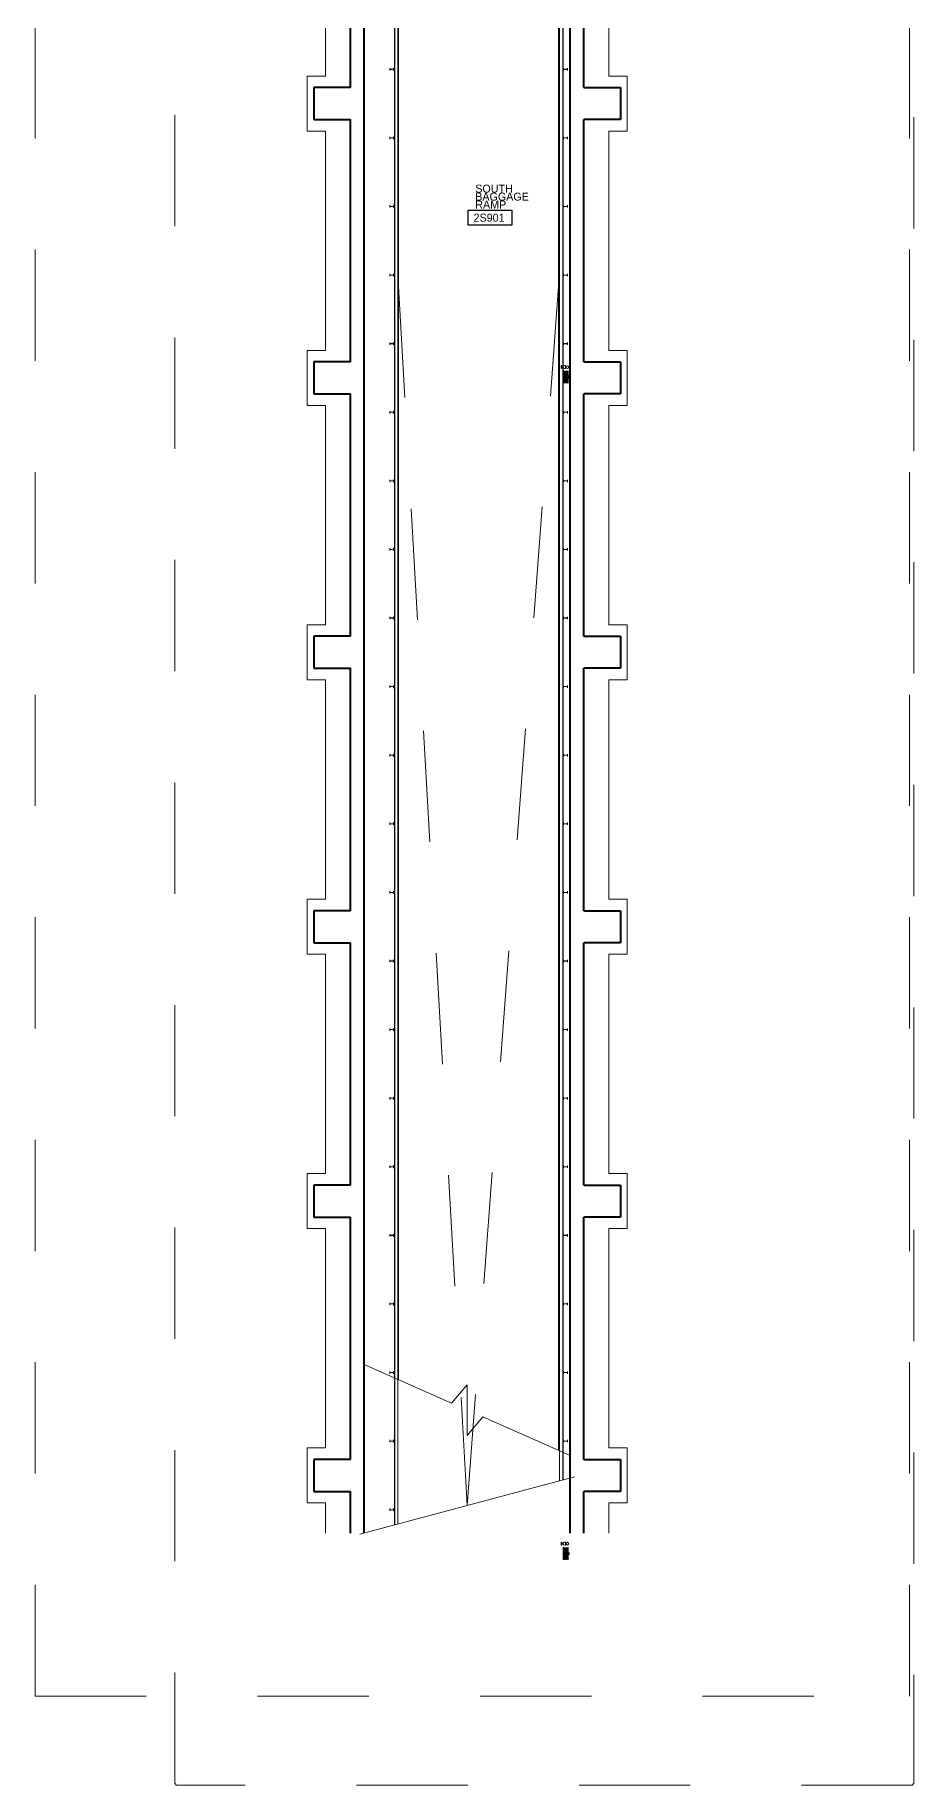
# Model space of a CAD drawing. Header units: metres. Extents: x 1807 to 3745, y 842 to 1968.
# Drawn here: x 3365.1 to 3403.5, y 1078.5 to 1155 of the extents above; entities that cross this region are included whole.
import ezdxf
from ezdxf.enums import TextEntityAlignment as Align

# ---------------------------------------------------------------- set-up
doc = ezdxf.new("R2010")
doc.units = ezdxf.units.M
doc.header["$MEASUREMENT"] = 0
doc.linetypes.add('DGN1', pattern=[7.299439, 0, -7.299439])
doc.linetypes.add('DGN2', pattern=[9.732586, 4.866293, -4.866293])
for name, color, linetype, lineweight in [('Level 1', 7, 'Continuous', 0), ('Level 31', 7, 'Continuous', 0), ('Level 33', 7, 'Continuous', 0), ('TRIRIGA DOOR BOX', 7, 'Continuous', 0)]:
    doc.layers.add(name, color=color, linetype=linetype, lineweight=lineweight)
doc.styles.add('Style-CHAR_FAST_FONT', font='CHAR_FAST_FONT.shx', dxfattribs={"height": 0.2})

msp = doc.modelspace()

# ---------------------------------------------------------------- linework, layer by layer
at = {"layer": 'Level 1', "color": 7, "linetype": 'DGN2', "lineweight": 13}
for p, q in [((3365.1, 1082.35), (3365.1, 1307.259)), ((3403.345, 1082.35), (3403.345, 1258.53)), ((3365.1, 1082.35), (3403.345, 1082.35))]:
    msp.add_line(p, q, dxfattribs=at)
at = {"layer": 'Level 1', "color": 7, "linetype": 'DGN2', "lineweight": 0}
for p, q in [((3371.21, 1078.51), (3371.21, 1301.234)), ((3403.54, 1258.46), (3403.54, 1078.51)), ((3381, 1144), (3384, 1090.684)), ((3384, 1090.684), (3388, 1144)), ((3371.26, 1078.51), (3371.21, 1078.51)), ((3371.26, 1078.46), (3371.26, 1078.51)), ((3403.49, 1078.46), (3371.26, 1078.46)), ((3403.54, 1078.51), (3403.49, 1078.51)), ((3403.49, 1078.51), (3403.49, 1078.46))]:
    msp.add_line(p, q, dxfattribs=at)
at = {"layer": 'Level 1', "color": 7, "linetype": 'Continuous', "lineweight": 40}
for p, q in [((3379.5, 1089.479), (3379.5, 1188.975)), ((3388.5, 1089.479), (3388.5, 1188.975)), ((3378.9, 1152.7), (3378.9, 1163.3)), ((3389.1, 1152.7), (3389.1, 1163.3)), ((3378.9, 1152.7), (3377.3, 1152.7)), ((3377.3, 1152.7), (3377.3, 1151.3)), ((3389.1, 1152.7), (3390.7, 1152.7)), ((3390.7, 1152.7), (3390.7, 1151.3)), ((3377.3, 1151.3), (3378.9, 1151.3)), ((3378.9, 1140.7), (3378.9, 1151.3)), ((3390.7, 1151.3), (3389.1, 1151.3)), ((3389.1, 1140.7), (3389.1, 1151.3)), ((3378.9, 1140.7), (3377.3, 1140.7)), ((3377.3, 1140.7), (3377.3, 1139.3)), ((3389.1, 1140.7), (3390.7, 1140.7)), ((3390.7, 1140.7), (3390.7, 1139.3)), ((3377.3, 1139.3), (3378.9, 1139.3)), ((3378.9, 1128.7), (3378.9, 1139.3)), ((3390.7, 1139.3), (3389.1, 1139.3)), ((3389.1, 1128.7), (3389.1, 1139.3)), ((3378.9, 1128.7), (3377.3, 1128.7)), ((3377.3, 1128.7), (3377.3, 1127.3)), ((3389.1, 1128.7), (3390.7, 1128.7)), ((3390.7, 1128.7), (3390.7, 1127.3)), ((3377.3, 1127.3), (3378.9, 1127.3)), ((3378.9, 1116.7), (3378.9, 1127.3)), ((3390.7, 1127.3), (3389.1, 1127.3)), ((3389.1, 1116.7), (3389.1, 1127.3)), ((3378.9, 1116.7), (3377.3, 1116.7)), ((3377.3, 1116.7), (3377.3, 1115.3)), ((3389.1, 1116.7), (3390.7, 1116.7)), ((3390.7, 1116.7), (3390.7, 1115.3)), ((3377.3, 1115.3), (3378.9, 1115.3)), ((3378.9, 1104.7), (3378.9, 1115.3)), ((3390.7, 1115.3), (3389.1, 1115.3)), ((3389.1, 1104.7), (3389.1, 1115.3)), ((3378.9, 1104.7), (3377.3, 1104.7)), ((3377.3, 1104.7), (3377.3, 1103.3)), ((3389.1, 1104.7), (3390.7, 1104.7)), ((3390.7, 1104.7), (3390.7, 1103.3)), ((3377.3, 1103.3), (3378.9, 1103.3)), ((3378.9, 1092.7), (3378.9, 1103.3)), ((3390.7, 1103.3), (3389.1, 1103.3)), ((3389.1, 1092.7), (3389.1, 1103.3)), ((3378.9, 1092.7), (3377.3, 1092.7)), ((3377.3, 1092.7), (3377.3, 1091.3)), ((3389.1, 1092.7), (3390.7, 1092.7)), ((3390.7, 1092.7), (3390.7, 1091.3)), ((3377.3, 1091.3), (3378.9, 1091.3)), ((3378.9, 1089.479), (3378.9, 1091.3)), ((3390.7, 1091.3), (3389.1, 1091.3)), ((3389.1, 1089.479), (3389.1, 1091.3))]:
    msp.add_line(p, q, dxfattribs=at)
at = {"layer": 'Level 1', "color": 7, "linetype": 'Continuous', "lineweight": 0}
for p, q in [((3381, 1188.975), (3381, 1096.188)), ((3388, 1188.975), (3388, 1093.091)), ((3380.965, 1187.25), (3380.965, 1089.871)), ((3388.035, 1187.25), (3388.035, 1091.766)), ((3388.103, 1140.544), (3388.123, 1140.544)), ((3388.103, 1140.409), (3388.103, 1140.544)), ((3388.123, 1140.544), (3388.123, 1140.409)), ((3388.123, 1140.484), (3388.158, 1140.484)), ((3388.123, 1140.469), (3388.123, 1140.484)), ((3388.158, 1140.469), (3388.123, 1140.469)), ((3388.158, 1140.488), (3388.158, 1140.484)), ((3388.158, 1140.484), (3388.158, 1140.469)), ((3388.158, 1140.469), (3388.158, 1140.465)), ((3388.178, 1140.499), (3388.19, 1140.499)), ((3388.178, 1140.487), (3388.19, 1140.487)), ((3388.178, 1140.466), (3388.19, 1140.466)), ((3388.19, 1140.454), (3388.181, 1140.454)), ((3388.19, 1140.524), (3388.2, 1140.524)), ((3388.19, 1140.429), (3388.19, 1140.524)), ((3388.19, 1140.499), (3388.19, 1140.454)), ((3388.2, 1140.524), (3388.2, 1140.429)), ((3388.315, 1140.524), (3388.3, 1140.524)), ((3388.3, 1140.495), (3388.315, 1140.495)), ((3388.3, 1140.458), (3388.315, 1140.458)), ((3388.315, 1140.523), (3388.315, 1140.524)), ((3388.334, 1140.515), (3388.318, 1140.515)), ((3388.123, 1140.409), (3388.103, 1140.409)), ((3388.2, 1140.429), (3388.19, 1140.429)), ((3388.211, 1139.797), (3388.211, 1140.287)), ((3388.23, 1139.797), (3388.23, 1140.287)), ((3388.248, 1139.797), (3388.248, 1140.287)), ((3388.267, 1139.797), (3388.267, 1140.287)), ((3388.285, 1139.797), (3388.285, 1140.287)), ((3388.3, 1140.429), (3388.315, 1140.429)), ((3388.304, 1139.797), (3388.304, 1140.287)), ((3388.318, 1140.438), (3388.334, 1140.438)), ((3388.322, 1139.8), (3388.322, 1140.287)), ((3388.322, 1139.8), (3388.322, 1140.287)), ((3388.341, 1139.797), (3388.341, 1140.287)), ((3388.359, 1139.797), (3388.359, 1140.287)), ((3388.378, 1139.797), (3388.378, 1140.287)), ((3388.397, 1139.797), (3388.397, 1140.287)), ((3379.5, 1096.852), (3383.311, 1095.166)), ((3384, 1095.968), (3383.311, 1095.166)), ((3384, 1093.753), (3384, 1095.968)), ((3384.689, 1094.556), (3384, 1093.753)), ((3384.689, 1094.556), (3388.5, 1092.87)), ((3379.3, 1089.425), (3388.7, 1091.944)), ((3388.103, 1089.083), (3388.123, 1089.083)), ((3388.103, 1088.948), (3388.103, 1089.083)), ((3388.123, 1088.948), (3388.103, 1088.948)), ((3388.123, 1089.083), (3388.123, 1088.948)), ((3388.123, 1089.023), (3388.158, 1089.023)), ((3388.123, 1089.008), (3388.123, 1089.023)), ((3388.158, 1089.008), (3388.123, 1089.008)), ((3388.158, 1089.027), (3388.158, 1089.023)), ((3388.158, 1089.023), (3388.158, 1089.008)), ((3388.158, 1089.008), (3388.158, 1089.003)), ((3388.178, 1089.038), (3388.19, 1089.038)), ((3388.178, 1089.026), (3388.19, 1089.026)), ((3388.178, 1089.005), (3388.19, 1089.005)), ((3388.19, 1088.993), (3388.181, 1088.993)), ((3388.19, 1089.063), (3388.2, 1089.063)), ((3388.19, 1088.968), (3388.19, 1089.063)), ((3388.19, 1089.038), (3388.19, 1088.993)), ((3388.2, 1088.968), (3388.19, 1088.968)), ((3388.2, 1089.063), (3388.2, 1088.968)), ((3388.211, 1088.336), (3388.211, 1088.826)), ((3388.23, 1088.336), (3388.23, 1088.826)), ((3388.248, 1088.336), (3388.248, 1088.826)), ((3388.267, 1088.336), (3388.267, 1088.826)), ((3388.285, 1088.336), (3388.285, 1088.826)), ((3388.315, 1089.063), (3388.3, 1089.063)), ((3388.3, 1089.034), (3388.315, 1089.034)), ((3388.3, 1088.997), (3388.315, 1088.997)), ((3388.3, 1088.968), (3388.315, 1088.968)), ((3388.304, 1088.336), (3388.304, 1088.826)), ((3388.315, 1089.062), (3388.315, 1089.063)), ((3388.334, 1089.054), (3388.318, 1089.054)), ((3388.318, 1088.977), (3388.334, 1088.977)), ((3388.322, 1088.339), (3388.322, 1088.826)), ((3388.322, 1088.339), (3388.322, 1088.826)), ((3388.341, 1088.336), (3388.341, 1088.826)), ((3388.359, 1088.336), (3388.359, 1088.826)), ((3388.378, 1088.336), (3388.378, 1088.826)), ((3388.397, 1088.336), (3388.397, 1088.826))]:
    msp.add_line(p, q, dxfattribs=at)
at = {"layer": 'Level 1', "color": 7, "linetype": 'Continuous', "lineweight": 30}
for p, q in [((3380.815, 1187.6), (3380.815, 1089.831)), ((3388.185, 1187.6), (3388.185, 1091.806)), ((3388.421, 1139.992), (3388.421, 1140.094)), ((3388.421, 1140.094), (3388.45, 1140.094)), ((3388.45, 1139.992), (3388.421, 1139.992)), ((3388.45, 1140.094), (3388.45, 1139.992)), ((3388.421, 1088.53), (3388.421, 1088.633)), ((3388.421, 1088.633), (3388.45, 1088.633)), ((3388.45, 1088.53), (3388.421, 1088.53)), ((3388.45, 1088.633), (3388.45, 1088.53))]:
    msp.add_line(p, q, dxfattribs=at)
at = {"layer": 'Level 1', "color": 7, "linetype": 'Continuous', "lineweight": 13}
for p, q in [((3377.8, 1162.8), (3377.8, 1153.2)), ((3390.2, 1162.8), (3390.2, 1153.2)), ((3380.611, 1153.449), (3380.611, 1153.551)), ((3380.611, 1153.551), (3380.619, 1153.551)), ((3380.619, 1153.551), (3380.619, 1153.51)), ((3380.619, 1153.49), (3380.619, 1153.449)), ((3380.627, 1153.502), (3380.773, 1153.502)), ((3380.773, 1153.498), (3380.627, 1153.498)), ((3380.781, 1153.51), (3380.781, 1153.551)), ((3380.781, 1153.551), (3380.789, 1153.551)), ((3380.781, 1153.449), (3380.781, 1153.49)), ((3380.789, 1153.551), (3380.789, 1153.449)), ((3388.219, 1153.551), (3388.211, 1153.551)), ((3388.211, 1153.551), (3388.211, 1153.449)), ((3388.219, 1153.51), (3388.219, 1153.551)), ((3388.219, 1153.449), (3388.219, 1153.49)), ((3388.373, 1153.502), (3388.227, 1153.502)), ((3388.227, 1153.498), (3388.373, 1153.498)), ((3388.389, 1153.551), (3388.381, 1153.551)), ((3388.381, 1153.551), (3388.381, 1153.51)), ((3388.381, 1153.49), (3388.381, 1153.449)), ((3388.389, 1153.449), (3388.389, 1153.551)), ((3377.8, 1153.2), (3377, 1153.2)), ((3377, 1153.2), (3377, 1150.8)), ((3380.619, 1153.449), (3380.611, 1153.449)), ((3380.789, 1153.449), (3380.781, 1153.449)), ((3388.211, 1153.449), (3388.219, 1153.449)), ((3388.381, 1153.449), (3388.389, 1153.449)), ((3390.2, 1153.2), (3391, 1153.2)), ((3391, 1153.2), (3391, 1150.8)), ((3377, 1150.8), (3377.8, 1150.8)), ((3377.8, 1150.8), (3377.8, 1141.2)), ((3380.611, 1150.449), (3380.611, 1150.551)), ((3380.611, 1150.551), (3380.619, 1150.551)), ((3380.619, 1150.449), (3380.611, 1150.449)), ((3380.619, 1150.551), (3380.619, 1150.51)), ((3380.619, 1150.49), (3380.619, 1150.449)), ((3380.627, 1150.502), (3380.773, 1150.502)), ((3380.773, 1150.498), (3380.627, 1150.498)), ((3380.781, 1150.51), (3380.781, 1150.551)), ((3380.781, 1150.551), (3380.789, 1150.551)), ((3380.781, 1150.449), (3380.781, 1150.49)), ((3380.789, 1150.449), (3380.781, 1150.449)), ((3380.789, 1150.551), (3380.789, 1150.449)), ((3388.219, 1150.551), (3388.211, 1150.551)), ((3388.211, 1150.551), (3388.211, 1150.449)), ((3388.211, 1150.449), (3388.219, 1150.449)), ((3388.219, 1150.51), (3388.219, 1150.551)), ((3388.219, 1150.449), (3388.219, 1150.49)), ((3388.373, 1150.502), (3388.227, 1150.502)), ((3388.227, 1150.498), (3388.373, 1150.498)), ((3388.389, 1150.551), (3388.381, 1150.551)), ((3388.381, 1150.551), (3388.381, 1150.51)), ((3388.381, 1150.49), (3388.381, 1150.449)), ((3388.381, 1150.449), (3388.389, 1150.449)), ((3388.389, 1150.449), (3388.389, 1150.551)), ((3391, 1150.8), (3390.2, 1150.8)), ((3390.2, 1150.8), (3390.2, 1141.2)), ((3380.611, 1147.449), (3380.611, 1147.551)), ((3380.611, 1147.551), (3380.619, 1147.551)), ((3380.619, 1147.449), (3380.611, 1147.449)), ((3380.619, 1147.551), (3380.619, 1147.51)), ((3380.619, 1147.49), (3380.619, 1147.449)), ((3380.627, 1147.502), (3380.773, 1147.502)), ((3380.773, 1147.498), (3380.627, 1147.498)), ((3380.781, 1147.51), (3380.781, 1147.551)), ((3380.781, 1147.551), (3380.789, 1147.551)), ((3380.781, 1147.449), (3380.781, 1147.49)), ((3380.789, 1147.449), (3380.781, 1147.449)), ((3380.789, 1147.551), (3380.789, 1147.449)), ((3388.219, 1147.551), (3388.211, 1147.551)), ((3388.211, 1147.551), (3388.211, 1147.449)), ((3388.211, 1147.449), (3388.219, 1147.449)), ((3388.219, 1147.51), (3388.219, 1147.551)), ((3388.219, 1147.449), (3388.219, 1147.49)), ((3388.373, 1147.502), (3388.227, 1147.502)), ((3388.227, 1147.498), (3388.373, 1147.498)), ((3388.389, 1147.551), (3388.381, 1147.551)), ((3388.381, 1147.551), (3388.381, 1147.51)), ((3388.381, 1147.49), (3388.381, 1147.449)), ((3388.381, 1147.449), (3388.389, 1147.449)), ((3388.389, 1147.449), (3388.389, 1147.551)), ((3380.611, 1144.449), (3380.611, 1144.551)), ((3380.611, 1144.551), (3380.619, 1144.551)), ((3380.619, 1144.449), (3380.611, 1144.449)), ((3380.619, 1144.551), (3380.619, 1144.51)), ((3380.619, 1144.49), (3380.619, 1144.449)), ((3380.627, 1144.502), (3380.773, 1144.502)), ((3380.773, 1144.498), (3380.627, 1144.498)), ((3380.781, 1144.51), (3380.781, 1144.551)), ((3380.781, 1144.551), (3380.789, 1144.551)), ((3380.781, 1144.449), (3380.781, 1144.49)), ((3380.789, 1144.449), (3380.781, 1144.449)), ((3380.789, 1144.551), (3380.789, 1144.449)), ((3388.219, 1144.551), (3388.211, 1144.551)), ((3388.211, 1144.551), (3388.211, 1144.449)), ((3388.211, 1144.449), (3388.219, 1144.449)), ((3388.219, 1144.51), (3388.219, 1144.551)), ((3388.219, 1144.449), (3388.219, 1144.49)), ((3388.373, 1144.502), (3388.227, 1144.502)), ((3388.227, 1144.498), (3388.373, 1144.498)), ((3388.389, 1144.551), (3388.381, 1144.551)), ((3388.381, 1144.551), (3388.381, 1144.51)), ((3388.381, 1144.49), (3388.381, 1144.449)), ((3388.381, 1144.449), (3388.389, 1144.449)), ((3388.389, 1144.449), (3388.389, 1144.551)), ((3380.611, 1141.449), (3380.611, 1141.551)), ((3380.611, 1141.551), (3380.619, 1141.551)), ((3380.619, 1141.449), (3380.611, 1141.449)), ((3380.619, 1141.551), (3380.619, 1141.51)), ((3380.619, 1141.49), (3380.619, 1141.449)), ((3380.627, 1141.502), (3380.773, 1141.502)), ((3380.773, 1141.498), (3380.627, 1141.498)), ((3380.781, 1141.51), (3380.781, 1141.551)), ((3380.781, 1141.551), (3380.789, 1141.551)), ((3380.781, 1141.449), (3380.781, 1141.49)), ((3380.789, 1141.449), (3380.781, 1141.449)), ((3380.789, 1141.551), (3380.789, 1141.449)), ((3388.219, 1141.551), (3388.211, 1141.551)), ((3388.211, 1141.551), (3388.211, 1141.449)), ((3388.211, 1141.449), (3388.219, 1141.449)), ((3388.219, 1141.51), (3388.219, 1141.551)), ((3388.219, 1141.449), (3388.219, 1141.49)), ((3388.373, 1141.502), (3388.227, 1141.502)), ((3388.227, 1141.498), (3388.373, 1141.498)), ((3388.389, 1141.551), (3388.381, 1141.551)), ((3388.381, 1141.551), (3388.381, 1141.51)), ((3388.381, 1141.49), (3388.381, 1141.449)), ((3388.381, 1141.449), (3388.389, 1141.449)), ((3388.389, 1141.449), (3388.389, 1141.551)), ((3377.8, 1141.2), (3377, 1141.2)), ((3377, 1141.2), (3377, 1138.8)), ((3390.2, 1141.2), (3391, 1141.2)), ((3391, 1141.2), (3391, 1138.8)), ((3388.195, 1139.777), (3388.195, 1140.307)), ((3388.195, 1140.307), (3388.21, 1140.307)), ((3388.21, 1139.777), (3388.195, 1139.777)), ((3388.21, 1140.307), (3388.21, 1139.777)), ((3388.4, 1139.777), (3388.4, 1140.307)), ((3388.4, 1140.307), (3388.414, 1140.307)), ((3388.414, 1139.777), (3388.4, 1139.777)), ((3388.414, 1140.307), (3388.414, 1139.777)), ((3377, 1138.8), (3377.8, 1138.8)), ((3377.8, 1138.8), (3377.8, 1129.2)), ((3380.611, 1138.449), (3380.611, 1138.551)), ((3380.611, 1138.551), (3380.619, 1138.551)), ((3380.619, 1138.449), (3380.611, 1138.449)), ((3380.619, 1138.551), (3380.619, 1138.51)), ((3380.619, 1138.49), (3380.619, 1138.449)), ((3380.627, 1138.502), (3380.773, 1138.502)), ((3380.773, 1138.498), (3380.627, 1138.498)), ((3380.781, 1138.51), (3380.781, 1138.551)), ((3380.781, 1138.551), (3380.789, 1138.551)), ((3380.781, 1138.449), (3380.781, 1138.49)), ((3380.789, 1138.449), (3380.781, 1138.449)), ((3380.789, 1138.551), (3380.789, 1138.449)), ((3388.219, 1138.551), (3388.211, 1138.551)), ((3388.211, 1138.551), (3388.211, 1138.449)), ((3388.211, 1138.449), (3388.219, 1138.449)), ((3388.219, 1138.51), (3388.219, 1138.551)), ((3388.219, 1138.449), (3388.219, 1138.49)), ((3388.373, 1138.502), (3388.227, 1138.502)), ((3388.227, 1138.498), (3388.373, 1138.498)), ((3388.389, 1138.551), (3388.381, 1138.551)), ((3388.381, 1138.551), (3388.381, 1138.51)), ((3388.381, 1138.49), (3388.381, 1138.449)), ((3388.381, 1138.449), (3388.389, 1138.449)), ((3388.389, 1138.449), (3388.389, 1138.551)), ((3391, 1138.8), (3390.2, 1138.8)), ((3390.2, 1138.8), (3390.2, 1129.2)), ((3380.611, 1135.449), (3380.611, 1135.551)), ((3380.611, 1135.551), (3380.619, 1135.551)), ((3380.619, 1135.449), (3380.611, 1135.449)), ((3380.619, 1135.551), (3380.619, 1135.51)), ((3380.619, 1135.49), (3380.619, 1135.449)), ((3380.627, 1135.502), (3380.773, 1135.502)), ((3380.773, 1135.498), (3380.627, 1135.498)), ((3380.781, 1135.51), (3380.781, 1135.551)), ((3380.781, 1135.551), (3380.789, 1135.551)), ((3380.781, 1135.449), (3380.781, 1135.49)), ((3380.789, 1135.449), (3380.781, 1135.449)), ((3380.789, 1135.551), (3380.789, 1135.449)), ((3388.219, 1135.551), (3388.211, 1135.551)), ((3388.211, 1135.551), (3388.211, 1135.449)), ((3388.211, 1135.449), (3388.219, 1135.449)), ((3388.219, 1135.51), (3388.219, 1135.551)), ((3388.219, 1135.449), (3388.219, 1135.49)), ((3388.373, 1135.502), (3388.227, 1135.502)), ((3388.227, 1135.498), (3388.373, 1135.498)), ((3388.389, 1135.551), (3388.381, 1135.551)), ((3388.381, 1135.551), (3388.381, 1135.51)), ((3388.381, 1135.49), (3388.381, 1135.449)), ((3388.381, 1135.449), (3388.389, 1135.449)), ((3388.389, 1135.449), (3388.389, 1135.551)), ((3380.611, 1132.449), (3380.611, 1132.551)), ((3380.611, 1132.551), (3380.619, 1132.551)), ((3380.619, 1132.449), (3380.611, 1132.449)), ((3380.619, 1132.551), (3380.619, 1132.51)), ((3380.619, 1132.49), (3380.619, 1132.449)), ((3380.627, 1132.502), (3380.773, 1132.502)), ((3380.773, 1132.498), (3380.627, 1132.498)), ((3380.781, 1132.51), (3380.781, 1132.551)), ((3380.781, 1132.551), (3380.789, 1132.551)), ((3380.781, 1132.449), (3380.781, 1132.49)), ((3380.789, 1132.449), (3380.781, 1132.449)), ((3380.789, 1132.551), (3380.789, 1132.449)), ((3388.219, 1132.551), (3388.211, 1132.551)), ((3388.211, 1132.551), (3388.211, 1132.449)), ((3388.211, 1132.449), (3388.219, 1132.449)), ((3388.219, 1132.51), (3388.219, 1132.551)), ((3388.219, 1132.449), (3388.219, 1132.49)), ((3388.373, 1132.502), (3388.227, 1132.502)), ((3388.227, 1132.498), (3388.373, 1132.498)), ((3388.389, 1132.551), (3388.381, 1132.551)), ((3388.381, 1132.551), (3388.381, 1132.51)), ((3388.381, 1132.49), (3388.381, 1132.449)), ((3388.381, 1132.449), (3388.389, 1132.449)), ((3388.389, 1132.449), (3388.389, 1132.551)), ((3377.8, 1129.2), (3377, 1129.2)), ((3377, 1129.2), (3377, 1126.8)), ((3380.611, 1129.449), (3380.611, 1129.551)), ((3380.611, 1129.551), (3380.619, 1129.551)), ((3380.619, 1129.449), (3380.611, 1129.449)), ((3380.619, 1129.551), (3380.619, 1129.51)), ((3380.619, 1129.49), (3380.619, 1129.449)), ((3380.627, 1129.502), (3380.773, 1129.502)), ((3380.773, 1129.498), (3380.627, 1129.498)), ((3380.781, 1129.51), (3380.781, 1129.551)), ((3380.781, 1129.551), (3380.789, 1129.551)), ((3380.781, 1129.449), (3380.781, 1129.49)), ((3380.789, 1129.449), (3380.781, 1129.449)), ((3380.789, 1129.551), (3380.789, 1129.449)), ((3388.219, 1129.551), (3388.211, 1129.551)), ((3388.211, 1129.551), (3388.211, 1129.449)), ((3388.211, 1129.449), (3388.219, 1129.449)), ((3388.219, 1129.51), (3388.219, 1129.551)), ((3388.219, 1129.449), (3388.219, 1129.49)), ((3388.373, 1129.502), (3388.227, 1129.502)), ((3388.227, 1129.498), (3388.373, 1129.498)), ((3388.389, 1129.551), (3388.381, 1129.551)), ((3388.381, 1129.551), (3388.381, 1129.51)), ((3388.381, 1129.49), (3388.381, 1129.449)), ((3388.381, 1129.449), (3388.389, 1129.449)), ((3388.389, 1129.449), (3388.389, 1129.551)), ((3390.2, 1129.2), (3391, 1129.2)), ((3391, 1129.2), (3391, 1126.8)), ((3377, 1126.8), (3377.8, 1126.8)), ((3377.8, 1126.8), (3377.8, 1117.2)), ((3391, 1126.8), (3390.2, 1126.8)), ((3390.2, 1126.8), (3390.2, 1117.2)), ((3380.611, 1126.449), (3380.611, 1126.551)), ((3380.611, 1126.551), (3380.619, 1126.551)), ((3380.619, 1126.449), (3380.611, 1126.449)), ((3380.619, 1126.551), (3380.619, 1126.51)), ((3380.619, 1126.49), (3380.619, 1126.449)), ((3380.627, 1126.502), (3380.773, 1126.502)), ((3380.773, 1126.498), (3380.627, 1126.498)), ((3380.781, 1126.51), (3380.781, 1126.551)), ((3380.781, 1126.551), (3380.789, 1126.551)), ((3380.781, 1126.449), (3380.781, 1126.49)), ((3380.789, 1126.449), (3380.781, 1126.449)), ((3380.789, 1126.551), (3380.789, 1126.449)), ((3388.219, 1126.551), (3388.211, 1126.551)), ((3388.211, 1126.551), (3388.211, 1126.449)), ((3388.211, 1126.449), (3388.219, 1126.449)), ((3388.219, 1126.51), (3388.219, 1126.551)), ((3388.219, 1126.449), (3388.219, 1126.49)), ((3388.373, 1126.502), (3388.227, 1126.502)), ((3388.227, 1126.498), (3388.373, 1126.498)), ((3388.389, 1126.551), (3388.381, 1126.551)), ((3388.381, 1126.551), (3388.381, 1126.51)), ((3388.381, 1126.49), (3388.381, 1126.449)), ((3388.381, 1126.449), (3388.389, 1126.449)), ((3388.389, 1126.449), (3388.389, 1126.551)), ((3380.611, 1123.449), (3380.611, 1123.551)), ((3380.611, 1123.551), (3380.619, 1123.551)), ((3380.619, 1123.449), (3380.611, 1123.449)), ((3380.619, 1123.551), (3380.619, 1123.51)), ((3380.619, 1123.49), (3380.619, 1123.449)), ((3380.627, 1123.502), (3380.773, 1123.502)), ((3380.773, 1123.498), (3380.627, 1123.498)), ((3380.781, 1123.51), (3380.781, 1123.551)), ((3380.781, 1123.551), (3380.789, 1123.551)), ((3380.781, 1123.449), (3380.781, 1123.49)), ((3380.789, 1123.449), (3380.781, 1123.449)), ((3380.789, 1123.551), (3380.789, 1123.449)), ((3388.219, 1123.551), (3388.211, 1123.551)), ((3388.211, 1123.551), (3388.211, 1123.449)), ((3388.211, 1123.449), (3388.219, 1123.449)), ((3388.219, 1123.51), (3388.219, 1123.551)), ((3388.219, 1123.449), (3388.219, 1123.49)), ((3388.373, 1123.502), (3388.227, 1123.502)), ((3388.227, 1123.498), (3388.373, 1123.498)), ((3388.389, 1123.551), (3388.381, 1123.551)), ((3388.381, 1123.551), (3388.381, 1123.51)), ((3388.381, 1123.49), (3388.381, 1123.449)), ((3388.381, 1123.449), (3388.389, 1123.449)), ((3388.389, 1123.449), (3388.389, 1123.551)), ((3380.611, 1120.449), (3380.611, 1120.551)), ((3380.611, 1120.551), (3380.619, 1120.551)), ((3380.619, 1120.551), (3380.619, 1120.51)), ((3380.781, 1120.51), (3380.781, 1120.551)), ((3380.781, 1120.551), (3380.789, 1120.551)), ((3380.789, 1120.551), (3380.789, 1120.449)), ((3388.219, 1120.551), (3388.211, 1120.551)), ((3388.211, 1120.551), (3388.211, 1120.449)), ((3388.219, 1120.51), (3388.219, 1120.551)), ((3388.389, 1120.551), (3388.381, 1120.551)), ((3388.381, 1120.551), (3388.381, 1120.51)), ((3388.389, 1120.449), (3388.389, 1120.551)), ((3380.619, 1120.449), (3380.611, 1120.449)), ((3380.619, 1120.49), (3380.619, 1120.449)), ((3380.627, 1120.502), (3380.773, 1120.502)), ((3380.773, 1120.498), (3380.627, 1120.498)), ((3380.781, 1120.449), (3380.781, 1120.49)), ((3380.789, 1120.449), (3380.781, 1120.449)), ((3388.211, 1120.449), (3388.219, 1120.449)), ((3388.219, 1120.449), (3388.219, 1120.49)), ((3388.373, 1120.502), (3388.227, 1120.502)), ((3388.227, 1120.498), (3388.373, 1120.498)), ((3388.381, 1120.49), (3388.381, 1120.449)), ((3388.381, 1120.449), (3388.389, 1120.449)), ((3380.611, 1117.449), (3380.611, 1117.551)), ((3380.611, 1117.551), (3380.619, 1117.551)), ((3380.619, 1117.551), (3380.619, 1117.51)), ((3380.619, 1117.49), (3380.619, 1117.449)), ((3380.627, 1117.502), (3380.773, 1117.502)), ((3380.773, 1117.498), (3380.627, 1117.498)), ((3380.781, 1117.51), (3380.781, 1117.551)), ((3380.781, 1117.551), (3380.789, 1117.551)), ((3380.781, 1117.449), (3380.781, 1117.49)), ((3380.789, 1117.551), (3380.789, 1117.449)), ((3388.219, 1117.551), (3388.211, 1117.551)), ((3388.211, 1117.551), (3388.211, 1117.449)), ((3388.219, 1117.51), (3388.219, 1117.551)), ((3388.219, 1117.449), (3388.219, 1117.49)), ((3388.373, 1117.502), (3388.227, 1117.502)), ((3388.227, 1117.498), (3388.373, 1117.498)), ((3388.389, 1117.551), (3388.381, 1117.551)), ((3388.381, 1117.551), (3388.381, 1117.51)), ((3388.381, 1117.49), (3388.381, 1117.449)), ((3388.389, 1117.449), (3388.389, 1117.551)), ((3377.8, 1117.2), (3377, 1117.2)), ((3377, 1117.2), (3377, 1114.8)), ((3380.619, 1117.449), (3380.611, 1117.449)), ((3380.789, 1117.449), (3380.781, 1117.449)), ((3388.211, 1117.449), (3388.219, 1117.449)), ((3388.381, 1117.449), (3388.389, 1117.449)), ((3390.2, 1117.2), (3391, 1117.2)), ((3391, 1117.2), (3391, 1114.8)), ((3377, 1114.8), (3377.8, 1114.8)), ((3377.8, 1114.8), (3377.8, 1105.2)), ((3380.611, 1114.449), (3380.611, 1114.551)), ((3380.611, 1114.551), (3380.619, 1114.551)), ((3380.619, 1114.449), (3380.611, 1114.449)), ((3380.619, 1114.551), (3380.619, 1114.51)), ((3380.619, 1114.49), (3380.619, 1114.449)), ((3380.627, 1114.502), (3380.773, 1114.502)), ((3380.773, 1114.498), (3380.627, 1114.498)), ((3380.781, 1114.51), (3380.781, 1114.551)), ((3380.781, 1114.551), (3380.789, 1114.551)), ((3380.781, 1114.449), (3380.781, 1114.49)), ((3380.789, 1114.449), (3380.781, 1114.449)), ((3380.789, 1114.551), (3380.789, 1114.449)), ((3388.219, 1114.551), (3388.211, 1114.551)), ((3388.211, 1114.551), (3388.211, 1114.449)), ((3388.211, 1114.449), (3388.219, 1114.449)), ((3388.219, 1114.51), (3388.219, 1114.551)), ((3388.219, 1114.449), (3388.219, 1114.49)), ((3388.373, 1114.502), (3388.227, 1114.502)), ((3388.227, 1114.498), (3388.373, 1114.498)), ((3388.389, 1114.551), (3388.381, 1114.551)), ((3388.381, 1114.551), (3388.381, 1114.51)), ((3388.381, 1114.49), (3388.381, 1114.449)), ((3388.381, 1114.449), (3388.389, 1114.449)), ((3388.389, 1114.449), (3388.389, 1114.551)), ((3391, 1114.8), (3390.2, 1114.8)), ((3390.2, 1114.8), (3390.2, 1105.2)), ((3380.611, 1111.449), (3380.611, 1111.551)), ((3380.611, 1111.551), (3380.619, 1111.551)), ((3380.619, 1111.449), (3380.611, 1111.449)), ((3380.619, 1111.551), (3380.619, 1111.51)), ((3380.619, 1111.49), (3380.619, 1111.449)), ((3380.627, 1111.502), (3380.773, 1111.502)), ((3380.773, 1111.498), (3380.627, 1111.498)), ((3380.781, 1111.51), (3380.781, 1111.551)), ((3380.781, 1111.551), (3380.789, 1111.551)), ((3380.781, 1111.449), (3380.781, 1111.49)), ((3380.789, 1111.449), (3380.781, 1111.449)), ((3380.789, 1111.551), (3380.789, 1111.449)), ((3388.219, 1111.551), (3388.211, 1111.551)), ((3388.211, 1111.551), (3388.211, 1111.449)), ((3388.211, 1111.449), (3388.219, 1111.449)), ((3388.219, 1111.51), (3388.219, 1111.551)), ((3388.219, 1111.449), (3388.219, 1111.49)), ((3388.373, 1111.502), (3388.227, 1111.502)), ((3388.227, 1111.498), (3388.373, 1111.498)), ((3388.389, 1111.551), (3388.381, 1111.551)), ((3388.381, 1111.551), (3388.381, 1111.51)), ((3388.381, 1111.49), (3388.381, 1111.449)), ((3388.381, 1111.449), (3388.389, 1111.449)), ((3388.389, 1111.449), (3388.389, 1111.551)), ((3380.611, 1108.449), (3380.611, 1108.551)), ((3380.611, 1108.551), (3380.619, 1108.551)), ((3380.619, 1108.449), (3380.611, 1108.449)), ((3380.619, 1108.551), (3380.619, 1108.51)), ((3380.619, 1108.49), (3380.619, 1108.449)), ((3380.627, 1108.502), (3380.773, 1108.502)), ((3380.773, 1108.498), (3380.627, 1108.498)), ((3380.781, 1108.51), (3380.781, 1108.551)), ((3380.781, 1108.551), (3380.789, 1108.551)), ((3380.781, 1108.449), (3380.781, 1108.49)), ((3380.789, 1108.449), (3380.781, 1108.449)), ((3380.789, 1108.551), (3380.789, 1108.449)), ((3388.219, 1108.551), (3388.211, 1108.551)), ((3388.211, 1108.551), (3388.211, 1108.449)), ((3388.211, 1108.449), (3388.219, 1108.449)), ((3388.219, 1108.51), (3388.219, 1108.551)), ((3388.219, 1108.449), (3388.219, 1108.49)), ((3388.373, 1108.502), (3388.227, 1108.502)), ((3388.227, 1108.498), (3388.373, 1108.498)), ((3388.389, 1108.551), (3388.381, 1108.551)), ((3388.381, 1108.551), (3388.381, 1108.51)), ((3388.381, 1108.49), (3388.381, 1108.449)), ((3388.381, 1108.449), (3388.389, 1108.449)), ((3388.389, 1108.449), (3388.389, 1108.551)), ((3380.611, 1105.449), (3380.611, 1105.551)), ((3380.611, 1105.551), (3380.619, 1105.551)), ((3380.619, 1105.449), (3380.611, 1105.449)), ((3380.619, 1105.551), (3380.619, 1105.51)), ((3380.619, 1105.49), (3380.619, 1105.449)), ((3380.627, 1105.502), (3380.773, 1105.502)), ((3380.773, 1105.498), (3380.627, 1105.498)), ((3380.781, 1105.51), (3380.781, 1105.551)), ((3380.781, 1105.551), (3380.789, 1105.551)), ((3380.781, 1105.449), (3380.781, 1105.49)), ((3380.789, 1105.449), (3380.781, 1105.449)), ((3380.789, 1105.551), (3380.789, 1105.449)), ((3388.219, 1105.551), (3388.211, 1105.551)), ((3388.211, 1105.551), (3388.211, 1105.449)), ((3388.211, 1105.449), (3388.219, 1105.449)), ((3388.219, 1105.51), (3388.219, 1105.551)), ((3388.219, 1105.449), (3388.219, 1105.49)), ((3388.373, 1105.502), (3388.227, 1105.502)), ((3388.227, 1105.498), (3388.373, 1105.498)), ((3388.389, 1105.551), (3388.381, 1105.551)), ((3388.381, 1105.551), (3388.381, 1105.51)), ((3388.381, 1105.49), (3388.381, 1105.449)), ((3388.381, 1105.449), (3388.389, 1105.449)), ((3388.389, 1105.449), (3388.389, 1105.551)), ((3377.8, 1105.2), (3377, 1105.2)), ((3377, 1105.2), (3377, 1102.8)), ((3390.2, 1105.2), (3391, 1105.2)), ((3391, 1105.2), (3391, 1102.8)), ((3377, 1102.8), (3377.8, 1102.8)), ((3377.8, 1102.8), (3377.8, 1093.2)), ((3380.611, 1102.449), (3380.611, 1102.551)), ((3380.611, 1102.551), (3380.619, 1102.551)), ((3380.619, 1102.449), (3380.611, 1102.449)), ((3380.619, 1102.551), (3380.619, 1102.51)), ((3380.619, 1102.49), (3380.619, 1102.449)), ((3380.627, 1102.502), (3380.773, 1102.502)), ((3380.773, 1102.498), (3380.627, 1102.498)), ((3380.781, 1102.51), (3380.781, 1102.551)), ((3380.781, 1102.551), (3380.789, 1102.551)), ((3380.781, 1102.449), (3380.781, 1102.49)), ((3380.789, 1102.449), (3380.781, 1102.449)), ((3380.789, 1102.551), (3380.789, 1102.449)), ((3388.219, 1102.551), (3388.211, 1102.551)), ((3388.211, 1102.551), (3388.211, 1102.449)), ((3388.211, 1102.449), (3388.219, 1102.449)), ((3388.219, 1102.51), (3388.219, 1102.551)), ((3388.219, 1102.449), (3388.219, 1102.49)), ((3388.373, 1102.502), (3388.227, 1102.502)), ((3388.227, 1102.498), (3388.373, 1102.498)), ((3388.389, 1102.551), (3388.381, 1102.551)), ((3388.381, 1102.551), (3388.381, 1102.51)), ((3388.381, 1102.49), (3388.381, 1102.449)), ((3388.381, 1102.449), (3388.389, 1102.449)), ((3388.389, 1102.449), (3388.389, 1102.551)), ((3391, 1102.8), (3390.2, 1102.8)), ((3390.2, 1102.8), (3390.2, 1093.2)), ((3380.611, 1099.449), (3380.611, 1099.551)), ((3380.611, 1099.551), (3380.619, 1099.551)), ((3380.619, 1099.449), (3380.611, 1099.449)), ((3380.619, 1099.551), (3380.619, 1099.51)), ((3380.619, 1099.49), (3380.619, 1099.449)), ((3380.627, 1099.502), (3380.773, 1099.502)), ((3380.773, 1099.498), (3380.627, 1099.498)), ((3380.781, 1099.51), (3380.781, 1099.551)), ((3380.781, 1099.551), (3380.789, 1099.551)), ((3380.781, 1099.449), (3380.781, 1099.49)), ((3380.789, 1099.449), (3380.781, 1099.449)), ((3380.789, 1099.551), (3380.789, 1099.449)), ((3388.219, 1099.551), (3388.211, 1099.551)), ((3388.211, 1099.551), (3388.211, 1099.449)), ((3388.211, 1099.449), (3388.219, 1099.449)), ((3388.219, 1099.51), (3388.219, 1099.551)), ((3388.219, 1099.449), (3388.219, 1099.49)), ((3388.373, 1099.502), (3388.227, 1099.502)), ((3388.227, 1099.498), (3388.373, 1099.498)), ((3388.389, 1099.551), (3388.381, 1099.551)), ((3388.381, 1099.551), (3388.381, 1099.51)), ((3388.381, 1099.49), (3388.381, 1099.449)), ((3388.381, 1099.449), (3388.389, 1099.449)), ((3388.389, 1099.449), (3388.389, 1099.551)), ((3380.611, 1096.449), (3380.611, 1096.551)), ((3380.611, 1096.551), (3380.619, 1096.551)), ((3380.619, 1096.449), (3380.611, 1096.449)), ((3380.619, 1096.551), (3380.619, 1096.51)), ((3380.619, 1096.49), (3380.619, 1096.449)), ((3380.627, 1096.502), (3380.773, 1096.502)), ((3380.773, 1096.498), (3380.627, 1096.498)), ((3380.781, 1096.51), (3380.781, 1096.551)), ((3380.781, 1096.551), (3380.789, 1096.551)), ((3380.781, 1096.449), (3380.781, 1096.49)), ((3380.789, 1096.449), (3380.781, 1096.449)), ((3380.789, 1096.551), (3380.789, 1096.449)), ((3388.219, 1096.551), (3388.211, 1096.551)), ((3388.211, 1096.551), (3388.211, 1096.449)), ((3388.211, 1096.449), (3388.219, 1096.449)), ((3388.219, 1096.51), (3388.219, 1096.551)), ((3388.219, 1096.449), (3388.219, 1096.49)), ((3388.373, 1096.502), (3388.227, 1096.502)), ((3388.227, 1096.498), (3388.373, 1096.498)), ((3388.389, 1096.551), (3388.381, 1096.551)), ((3388.381, 1096.551), (3388.381, 1096.51)), ((3388.381, 1096.49), (3388.381, 1096.449)), ((3388.381, 1096.449), (3388.389, 1096.449)), ((3388.389, 1096.449), (3388.389, 1096.551)), ((3377.8, 1093.2), (3377, 1093.2)), ((3377, 1093.2), (3377, 1090.8)), ((3380.611, 1093.449), (3380.611, 1093.551)), ((3380.611, 1093.551), (3380.619, 1093.551)), ((3380.619, 1093.449), (3380.611, 1093.449)), ((3380.619, 1093.551), (3380.619, 1093.51)), ((3380.619, 1093.49), (3380.619, 1093.449)), ((3380.627, 1093.502), (3380.773, 1093.502)), ((3380.773, 1093.498), (3380.627, 1093.498)), ((3380.781, 1093.51), (3380.781, 1093.551)), ((3380.781, 1093.551), (3380.789, 1093.551)), ((3380.781, 1093.449), (3380.781, 1093.49)), ((3380.789, 1093.449), (3380.781, 1093.449)), ((3380.789, 1093.551), (3380.789, 1093.449)), ((3388.219, 1093.551), (3388.211, 1093.551)), ((3388.211, 1093.551), (3388.211, 1093.449)), ((3388.211, 1093.449), (3388.219, 1093.449)), ((3388.219, 1093.51), (3388.219, 1093.551)), ((3388.219, 1093.449), (3388.219, 1093.49)), ((3388.373, 1093.502), (3388.227, 1093.502)), ((3388.227, 1093.498), (3388.373, 1093.498)), ((3388.389, 1093.551), (3388.381, 1093.551)), ((3388.381, 1093.551), (3388.381, 1093.51)), ((3388.381, 1093.49), (3388.381, 1093.449)), ((3388.381, 1093.449), (3388.389, 1093.449)), ((3388.389, 1093.449), (3388.389, 1093.551)), ((3390.2, 1093.2), (3391, 1093.2)), ((3391, 1093.2), (3391, 1090.8)), ((3377, 1090.8), (3377.8, 1090.8)), ((3377.8, 1090.8), (3377.8, 1089.479)), ((3391, 1090.8), (3390.2, 1090.8)), ((3390.2, 1090.8), (3390.2, 1089.479)), ((3380.611, 1090.449), (3380.611, 1090.551)), ((3380.611, 1090.551), (3380.619, 1090.551)), ((3380.619, 1090.449), (3380.611, 1090.449)), ((3380.619, 1090.551), (3380.619, 1090.51)), ((3380.619, 1090.49), (3380.619, 1090.449)), ((3380.627, 1090.502), (3380.773, 1090.502)), ((3380.773, 1090.498), (3380.627, 1090.498)), ((3380.781, 1090.51), (3380.781, 1090.551)), ((3380.781, 1090.551), (3380.789, 1090.551)), ((3380.781, 1090.449), (3380.781, 1090.49)), ((3380.789, 1090.449), (3380.781, 1090.449)), ((3380.789, 1090.551), (3380.789, 1090.449)), ((3388.195, 1088.316), (3388.195, 1088.846)), ((3388.195, 1088.846), (3388.21, 1088.846)), ((3388.21, 1088.846), (3388.21, 1088.316)), ((3388.4, 1088.316), (3388.4, 1088.846)), ((3388.4, 1088.846), (3388.414, 1088.846)), ((3388.414, 1088.846), (3388.414, 1088.316)), ((3388.21, 1088.316), (3388.195, 1088.316)), ((3388.414, 1088.316), (3388.4, 1088.316))]:
    msp.add_line(p, q, dxfattribs=at)
at = {"layer": 'Level 1', "color": 7, "linetype": 'DGN1', "lineweight": 0}
for p, q in [((3388.42, 1140.091), (3388.213, 1140.091)), ((3388.42, 1139.994), (3388.213, 1139.994)), ((3388.42, 1088.629), (3388.213, 1088.629)), ((3388.42, 1088.533), (3388.213, 1088.533))]:
    msp.add_line(p, q, dxfattribs=at)
at = {"layer": 'Level 1', "color": 7, "linetype": 'Continuous', "lineweight": 13}
for centre in [(3388.38, 1140.477), (3388.38, 1089.015)]:
    msp.add_circle(centre, 0.06, dxfattribs=at)
for centre, start, end in [((3380.627, 1153.51), 180, 270), ((3380.627, 1153.49), 90, 180), ((3380.773, 1153.51), 270, 0), ((3380.773, 1153.49), 0, 90), ((3388.227, 1153.51), 180, 270), ((3388.227, 1153.49), 90, 180), ((3388.373, 1153.51), 270, 0), ((3388.373, 1153.49), 0, 90), ((3380.627, 1150.51), 180, 270), ((3380.627, 1150.49), 90, 180), ((3380.773, 1150.51), 270, 0), ((3380.773, 1150.49), 0, 90), ((3388.227, 1150.51), 180, 270), ((3388.227, 1150.49), 90, 180), ((3388.373, 1150.51), 270, 0), ((3388.373, 1150.49), 0, 90), ((3380.627, 1147.51), 180, 270), ((3380.627, 1147.49), 90, 180), ((3380.773, 1147.51), 270, 0), ((3380.773, 1147.49), 0, 90), ((3388.227, 1147.51), 180, 270), ((3388.227, 1147.49), 90, 180), ((3388.373, 1147.51), 270, 0), ((3388.373, 1147.49), 0, 90), ((3380.627, 1144.51), 180, 270), ((3380.627, 1144.49), 90, 180), ((3380.773, 1144.51), 270, 0), ((3380.773, 1144.49), 0, 90), ((3388.227, 1144.51), 180, 270), ((3388.227, 1144.49), 90, 180), ((3388.373, 1144.51), 270, 0), ((3388.373, 1144.49), 0, 90), ((3380.627, 1141.51), 180, 270), ((3380.627, 1141.49), 90, 180), ((3380.773, 1141.51), 270, 0), ((3380.773, 1141.49), 0, 90), ((3388.227, 1141.51), 180, 270), ((3388.227, 1141.49), 90, 180), ((3388.373, 1141.51), 270, 0), ((3388.373, 1141.49), 0, 90), ((3380.627, 1138.51), 180, 270), ((3380.627, 1138.49), 90, 180), ((3380.773, 1138.51), 270, 0), ((3380.773, 1138.49), 0, 90), ((3388.227, 1138.51), 180, 270), ((3388.227, 1138.49), 90, 180), ((3388.373, 1138.51), 270, 0), ((3388.373, 1138.49), 0, 90), ((3380.627, 1135.51), 180, 270), ((3380.627, 1135.49), 90, 180), ((3380.773, 1135.51), 270, 0), ((3380.773, 1135.49), 0, 90), ((3388.227, 1135.51), 180, 270), ((3388.227, 1135.49), 90, 180), ((3388.373, 1135.51), 270, 0), ((3388.373, 1135.49), 0, 90), ((3380.627, 1132.51), 180, 270), ((3380.627, 1132.49), 90, 180), ((3380.773, 1132.51), 270, 0), ((3380.773, 1132.49), 0, 90), ((3388.227, 1132.51), 180, 270), ((3388.227, 1132.49), 90, 180), ((3388.373, 1132.51), 270, 0), ((3388.373, 1132.49), 0, 90), ((3380.627, 1129.51), 180, 270), ((3380.627, 1129.49), 90, 180), ((3380.773, 1129.51), 270, 0), ((3380.773, 1129.49), 0, 90), ((3388.227, 1129.51), 180, 270), ((3388.227, 1129.49), 90, 180), ((3388.373, 1129.51), 270, 0), ((3388.373, 1129.49), 0, 90), ((3380.627, 1126.51), 180, 270), ((3380.627, 1126.49), 90, 180), ((3380.773, 1126.51), 270, 0), ((3380.773, 1126.49), 0, 90), ((3388.227, 1126.51), 180, 270), ((3388.227, 1126.49), 90, 180), ((3388.373, 1126.51), 270, 0), ((3388.373, 1126.49), 0, 90), ((3380.627, 1123.51), 180, 270), ((3380.627, 1123.49), 90, 180), ((3380.773, 1123.51), 270, 0), ((3380.773, 1123.49), 0, 90), ((3388.227, 1123.51), 180, 270), ((3388.227, 1123.49), 90, 180), ((3388.373, 1123.51), 270, 0), ((3388.373, 1123.49), 0, 90), ((3380.627, 1120.51), 180, 270), ((3380.627, 1120.49), 90, 180), ((3380.773, 1120.51), 270, 0), ((3380.773, 1120.49), 0, 90), ((3388.227, 1120.51), 180, 270), ((3388.227, 1120.49), 90, 180), ((3388.373, 1120.51), 270, 0), ((3388.373, 1120.49), 0, 90), ((3380.627, 1117.51), 180, 270), ((3380.627, 1117.49), 90, 180), ((3380.773, 1117.51), 270, 0), ((3380.773, 1117.49), 0, 90), ((3388.227, 1117.51), 180, 270), ((3388.227, 1117.49), 90, 180), ((3388.373, 1117.51), 270, 0), ((3388.373, 1117.49), 0, 90), ((3380.627, 1114.51), 180, 270), ((3380.627, 1114.49), 90, 180), ((3380.773, 1114.51), 270, 0), ((3380.773, 1114.49), 0, 90), ((3388.227, 1114.51), 180, 270), ((3388.227, 1114.49), 90, 180), ((3388.373, 1114.51), 270, 0), ((3388.373, 1114.49), 0, 90), ((3380.627, 1111.51), 180, 270), ((3380.627, 1111.49), 90, 180), ((3380.773, 1111.51), 270, 0), ((3380.773, 1111.49), 0, 90), ((3388.227, 1111.51), 180, 270), ((3388.227, 1111.49), 90, 180), ((3388.373, 1111.51), 270, 0), ((3388.373, 1111.49), 0, 90), ((3380.627, 1108.51), 180, 270), ((3380.627, 1108.49), 90, 180), ((3380.773, 1108.51), 270, 0), ((3380.773, 1108.49), 0, 90), ((3388.227, 1108.51), 180, 270), ((3388.227, 1108.49), 90, 180), ((3388.373, 1108.51), 270, 0), ((3388.373, 1108.49), 0, 90), ((3380.627, 1105.51), 180, 270), ((3380.627, 1105.49), 90, 180), ((3380.773, 1105.51), 270, 0), ((3380.773, 1105.49), 0, 90), ((3388.227, 1105.51), 180, 270), ((3388.227, 1105.49), 90, 180), ((3388.373, 1105.51), 270, 0), ((3388.373, 1105.49), 0, 90), ((3380.627, 1102.51), 180, 270), ((3380.627, 1102.49), 90, 180), ((3380.773, 1102.51), 270, 0), ((3380.773, 1102.49), 0, 90), ((3388.227, 1102.51), 180, 270), ((3388.227, 1102.49), 90, 180), ((3388.373, 1102.51), 270, 0), ((3388.373, 1102.49), 0, 90), ((3380.627, 1099.51), 180, 270), ((3380.627, 1099.49), 90, 180), ((3380.773, 1099.51), 270, 0), ((3380.773, 1099.49), 0, 90), ((3388.227, 1099.51), 180, 270), ((3388.227, 1099.49), 90, 180), ((3388.373, 1099.51), 270, 0), ((3388.373, 1099.49), 0, 90), ((3380.627, 1096.51), 180, 270), ((3380.627, 1096.49), 90, 180), ((3380.773, 1096.51), 270, 0), ((3380.773, 1096.49), 0, 90), ((3388.227, 1096.51), 180, 270), ((3388.227, 1096.49), 90, 180), ((3388.373, 1096.51), 270, 0), ((3388.373, 1096.49), 0, 90), ((3380.627, 1093.51), 180, 270), ((3380.627, 1093.49), 90, 180), ((3380.773, 1093.51), 270, 0), ((3380.773, 1093.49), 0, 90), ((3388.227, 1093.51), 180, 270), ((3388.227, 1093.49), 90, 180), ((3388.373, 1093.51), 270, 0), ((3388.373, 1093.49), 0, 90), ((3380.627, 1090.51), 180, 270), ((3380.627, 1090.49), 90, 180), ((3380.773, 1090.51), 270, 0), ((3380.773, 1090.49), 0, 90)]:
    msp.add_arc(centre, 0.0076, start, end, dxfattribs=at)
at = {"layer": 'Level 1', "color": 7, "linetype": 'Continuous', "lineweight": 0}
for centre, radius, start, end in [((3388.159, 1140.509), 0.0205, 269.26127, 320.13397), ((3388.159, 1140.444), 0.0205, 39.86603, 90.73873), ((3388.186, 1140.477), 0.0127, 124.41918, 235.58082), ((3388.18, 1140.493), 0.00618, 103.87559, 256.12441), ((3388.18, 1140.46), 0.00618, 103.87559, 283.87559), ((3388.204, 1140.604), 0.0799, 267.21591, 307.40143), ((3388.269, 1140.511), 0.0339, 23.24273, 118.84272), ((3388.338, 1140.51), 0.04, 158.76704, 201.23296), ((3388.368, 1140.477), 0.0701, 164.70359, 195.29641), ((3388.338, 1140.444), 0.04, 158.76704, 201.23296), ((3388.278, 1140.51), 0.04, 338.76704, 21.23296), ((3388.248, 1140.477), 0.0701, 344.70359, 15.29641), ((3388.278, 1140.444), 0.04, 338.76704, 21.23296), ((3388.204, 1140.349), 0.0799, 52.59857, 92.78409), ((3388.269, 1140.442), 0.0339, 241.15728, 336.75727), ((3388.159, 1089.047), 0.0205, 269.26127, 320.13397), ((3388.159, 1088.983), 0.0205, 39.86603, 90.73873), ((3388.186, 1089.015), 0.0127, 124.41918, 235.58082), ((3388.18, 1089.032), 0.00618, 103.87559, 256.12441), ((3388.18, 1088.999), 0.00618, 103.87559, 283.87559), ((3388.204, 1089.143), 0.0799, 267.21591, 307.40143), ((3388.204, 1088.888), 0.0799, 52.59857, 92.78409), ((3388.269, 1089.049), 0.0339, 23.24273, 118.84272), ((3388.269, 1088.981), 0.0339, 241.15728, 336.75727), ((3388.338, 1089.048), 0.04, 158.76704, 201.23296), ((3388.368, 1089.015), 0.0701, 164.70359, 195.29641), ((3388.338, 1088.982), 0.04, 158.76704, 201.23296), ((3388.278, 1089.048), 0.04, 338.76704, 21.23296), ((3388.248, 1089.015), 0.0701, 344.70359, 15.29641), ((3388.278, 1088.982), 0.04, 338.76704, 21.23296)]:
    msp.add_arc(centre, radius, start, end, dxfattribs=at)
at = {"layer": 'Level 1', "color": 7, "linetype": 'Continuous', "lineweight": 0, "extrusion": (0, 0, -1)}
for centre, major_axis, ratio in [((3388.22, 1140.281), (0, -0.017), 0.578813), ((3388.239, 1140.281), (0, -0.017), 0.578813), ((3388.257, 1140.281), (0, -0.017), 0.578813), ((3388.276, 1140.281), (0, -0.017), 0.578813), ((3388.294, 1140.281), (0, -0.017), 0.578813), ((3388.313, 1140.281), (0, -0.017), 0.578813), ((3388.332, 1139.804), (0, 0.017), 0.578812), ((3388.35, 1139.804), (0, 0.017), 0.578812), ((3388.369, 1139.804), (0, 0.017), 0.578812), ((3388.387, 1139.804), (0, 0.017), 0.578812), ((3388.22, 1088.819), (0, -0.017), 0.578813), ((3388.239, 1088.819), (0, -0.017), 0.578813), ((3388.257, 1088.819), (0, -0.017), 0.578813), ((3388.276, 1088.819), (0, -0.017), 0.578813), ((3388.294, 1088.819), (0, -0.017), 0.578813), ((3388.313, 1088.819), (0, -0.017), 0.578813), ((3388.332, 1088.343), (0, 0.017), 0.578812), ((3388.35, 1088.343), (0, 0.017), 0.578812), ((3388.369, 1088.343), (0, 0.017), 0.578812), ((3388.387, 1088.343), (0, 0.017), 0.578812)]:
    msp.add_ellipse(centre, major_axis=major_axis, ratio=ratio, start_param=1.981756, end_param=4.478097, dxfattribs=at)
at = {"layer": 'Level 1', "color": 7, "linetype": 'Continuous', "lineweight": 0}
for centre, major_axis, ratio in [((3388.22, 1139.804), (0, -0.017), 0.578812), ((3388.239, 1139.804), (0, -0.017), 0.578812), ((3388.257, 1139.804), (0, -0.017), 0.578812), ((3388.276, 1139.804), (0, -0.017), 0.578812), ((3388.294, 1139.804), (0, -0.017), 0.578812), ((3388.313, 1139.804), (0, -0.017), 0.578812), ((3388.332, 1140.281), (0, 0.017), 0.578813), ((3388.35, 1140.281), (0, 0.017), 0.578813), ((3388.369, 1140.281), (0, 0.017), 0.578813), ((3388.387, 1140.281), (0, 0.017), 0.578813), ((3388.332, 1088.819), (0, 0.017), 0.578813), ((3388.35, 1088.819), (0, 0.017), 0.578813), ((3388.369, 1088.819), (0, 0.017), 0.578813), ((3388.387, 1088.819), (0, 0.017), 0.578813), ((3388.22, 1088.343), (0, -0.017), 0.578812), ((3388.239, 1088.343), (0, -0.017), 0.578812), ((3388.257, 1088.343), (0, -0.017), 0.578812), ((3388.276, 1088.343), (0, -0.017), 0.578812), ((3388.294, 1088.343), (0, -0.017), 0.578812), ((3388.313, 1088.343), (0, -0.017), 0.578812)]:
    msp.add_ellipse(centre, major_axis=major_axis, ratio=ratio, start_param=5.123349, end_param=7.619689, dxfattribs=at)
at = {"layer": 'TRIRIGA DOOR BOX', "color": 251, "linetype": 'Continuous', "lineweight": 30, "true_color": 0x555555}
msp.add_lwpolyline([(3384.047, 1147.334), (3385.947, 1147.334), (3385.947, 1146.684), (3384.047, 1146.684)], close=True, dxfattribs=at)

# ---------------------------------------------------------------- texts
at = {"layer": 'Level 31', "color": 7, "linetype": 'Continuous', "lineweight": 30, "insert": (3384.354, 1147.931), "char_height": 0.35, "width": 2.54949, "attachment_point": 4, "line_spacing_factor": 0.6, "style": 'Style-CHAR_FAST_FONT'}
msp.add_mtext('SOUTH\\PBAGGAGE\\PRAMP\\P', dxfattribs=at)
at = {"layer": 'Level 33', "color": 7, "linetype": 'Continuous', "lineweight": 30, "style": 'Style-CHAR_FAST_FONT'}
msp.add_text('2S901', height=0.35, dxfattribs=at).set_placement((3384.281, 1147.009), align=Align.MIDDLE_LEFT)

doc.saveas('drawing.dxf')
